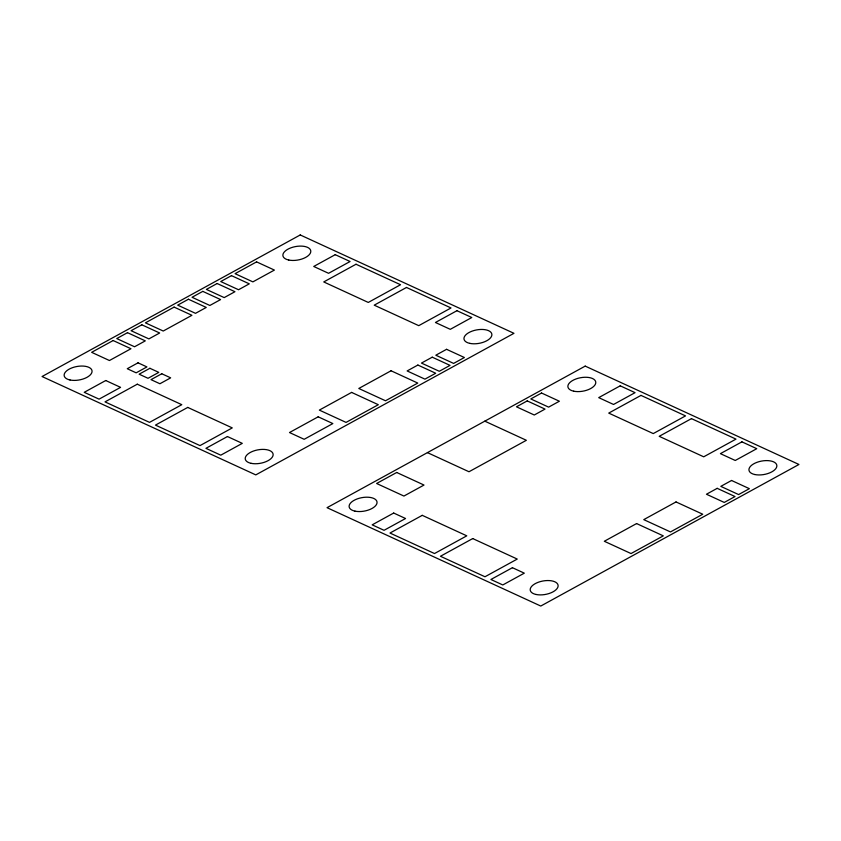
<?xml version="1.0" encoding="UTF-8"?>
<svg xmlns="http://www.w3.org/2000/svg" width="841" height="841" viewBox="0 0 841 841"><rect width="100%" height="100%" fill="white"/><g stroke="black" fill="none" stroke-linecap="round" stroke-linejoin="round"><path stroke-width="1.26" d="M484.805 421.162L526.371 440.295L468.994 471.748L427.438 452.626M300.237 234.954L42.05 376.526L255.79 474.892L513.967 333.32L300.237 234.954M113.146 340.531L91.637 352.326L109.446 360.526L130.965 348.731L113.146 340.531M127.496 332.668L116.741 338.566L134.549 346.765L145.304 340.868L127.496 332.668M141.835 324.805L131.08 330.702L148.889 338.902L159.653 332.994L141.835 324.805M174.108 307.102L145.419 322.839L163.238 331.028L191.927 315.301L174.108 307.102M188.458 299.238L177.693 305.136L195.511 313.336L206.266 307.438L188.458 299.238M202.797 291.375L192.042 297.272L209.851 305.472L220.605 299.575L202.797 291.375M217.146 283.512L206.381 289.409L224.2 297.609L234.954 291.701L217.146 283.512M231.485 275.638L220.731 281.546L238.539 289.735L249.293 283.837L231.485 275.638M256.589 261.877L235.07 273.672L252.878 281.872L274.397 270.077L256.589 261.877M105.745 380.521L84.226 392.316L99.07 399.149L120.589 387.354L105.745 380.521M138.019 362.828L127.254 368.726L136.168 372.826L146.923 366.928L138.019 362.828M335.244 254.676L313.725 266.471L328.568 273.304L350.087 261.509L335.244 254.676M149.887 368.284L139.133 374.192L148.037 378.292L158.791 372.384L149.887 368.284M137.283 384.19L105.009 401.882L149.53 422.371L181.803 404.679L137.283 384.19M356.016 264.242L323.743 281.935L368.274 302.434L400.547 284.731L356.016 264.242M161.766 373.751L151.002 379.648L159.916 383.748L170.67 377.851L161.766 373.751M187.743 407.412L155.469 425.104L200 445.604L232.274 427.901L187.743 407.412M406.487 287.464L374.213 305.167L418.744 325.656L451.018 307.964L406.487 287.464M227.448 436.532L205.94 448.337L220.784 455.17L242.292 443.365L227.448 436.532M456.947 310.697L435.438 322.492L450.282 329.325L471.79 317.52L456.947 310.697M351.601 392.411L319.338 410.103L346.05 422.403L378.324 404.71L351.601 392.411M391.054 370.776L358.781 388.479L385.493 400.768L417.767 383.075L391.054 370.776M318.182 416.81L289.493 432.537L304.169 439.296L332.857 423.57L318.182 416.81M417.882 365.047L407.128 370.944L424.936 379.144L435.701 373.246L417.882 365.047M432.232 357.183L421.467 363.081L439.286 371.28L450.04 365.383L432.232 357.183M446.571 349.32L435.817 355.217L453.625 363.417L464.39 357.509L446.571 349.32M585.21 366.108L327.033 507.68L540.763 606.046L798.95 464.474L585.21 366.108M396.7 472.474L376.61 483.491L403.922 496.053L424.011 485.047L396.7 472.474M527.223 400.905L516.469 406.802L534.277 415.002L545.031 409.094L527.223 400.905M541.562 393.031L530.808 398.939L548.616 407.128L559.381 401.231L541.562 393.031M620.216 385.83L598.708 397.635L613.552 404.468L635.06 392.663L620.216 385.83M393.693 513.042L372.174 524.847L384.053 530.303L405.562 518.508L393.693 513.042M422.256 515.344L389.982 533.036L434.513 553.536L466.787 535.833L422.256 515.344M641 395.396L608.726 413.099L653.257 433.588L685.531 415.896L641 395.396M472.726 538.566L440.453 556.269L484.984 576.758L517.257 559.065L472.726 538.566M691.47 418.629L659.197 436.321L703.717 456.81L735.991 439.118L691.47 418.629M512.432 567.696L490.913 579.491L502.792 584.958L524.311 573.163L512.432 567.696M741.93 441.851L720.411 453.646L735.255 460.479L756.774 448.684L741.93 441.851M636.584 523.565L604.311 541.268L631.034 553.557L663.307 535.864L636.584 523.565M676.027 501.94L643.754 519.633L670.477 531.933L702.75 514.229L676.027 501.94M717.205 488.337L706.451 494.235L724.259 502.434L735.023 496.537L717.205 488.337M731.554 480.474L720.8 486.371L738.608 494.571L749.363 488.674L731.554 480.474M754.819 474.534A14.139 6.833 -10.3 0 0 776.8 466.503A14.139 6.833 -10.3 0 0 757.079 462.287A14.139 6.833 -10.3 0 0 754.819 474.534M354.997 511.139A14.139 6.833 -10.3 0 0 376.989 503.107A14.139 6.833 -10.3 0 0 357.257 498.892A14.139 6.833 -10.3 0 0 354.997 511.139M469.835 343.38A14.139 6.833 -10.3 0 0 491.827 335.349A14.139 6.833 -10.3 0 0 472.106 331.133A14.139 6.833 -10.3 0 0 469.835 343.38M573.73 391.191A14.139 6.833 -10.3 0 0 595.722 383.16A14.139 6.833 -10.3 0 0 576.001 378.955A14.139 6.833 -10.3 0 0 573.73 391.191M536.074 594.482A14.139 6.833 -10.3 0 0 558.067 586.45A14.139 6.833 -10.3 0 0 538.345 582.235A14.139 6.833 -10.3 0 0 536.074 594.482M251.091 463.328A14.139 6.833 -10.3 0 0 273.083 455.286A14.139 6.833 -10.3 0 0 253.362 451.081A14.139 6.833 -10.3 0 0 251.091 463.328M288.757 260.037A14.139 6.833 -10.3 0 0 310.739 252.006A14.139 6.833 -10.3 0 0 291.018 247.79A14.139 6.833 -10.3 0 0 288.757 260.037M70.013 379.985A14.139 6.833 -10.3 0 0 92.005 371.953A14.139 6.833 -10.3 0 0 72.284 367.738A14.139 6.833 -10.3 0 0 70.013 379.985"/></g></svg>
